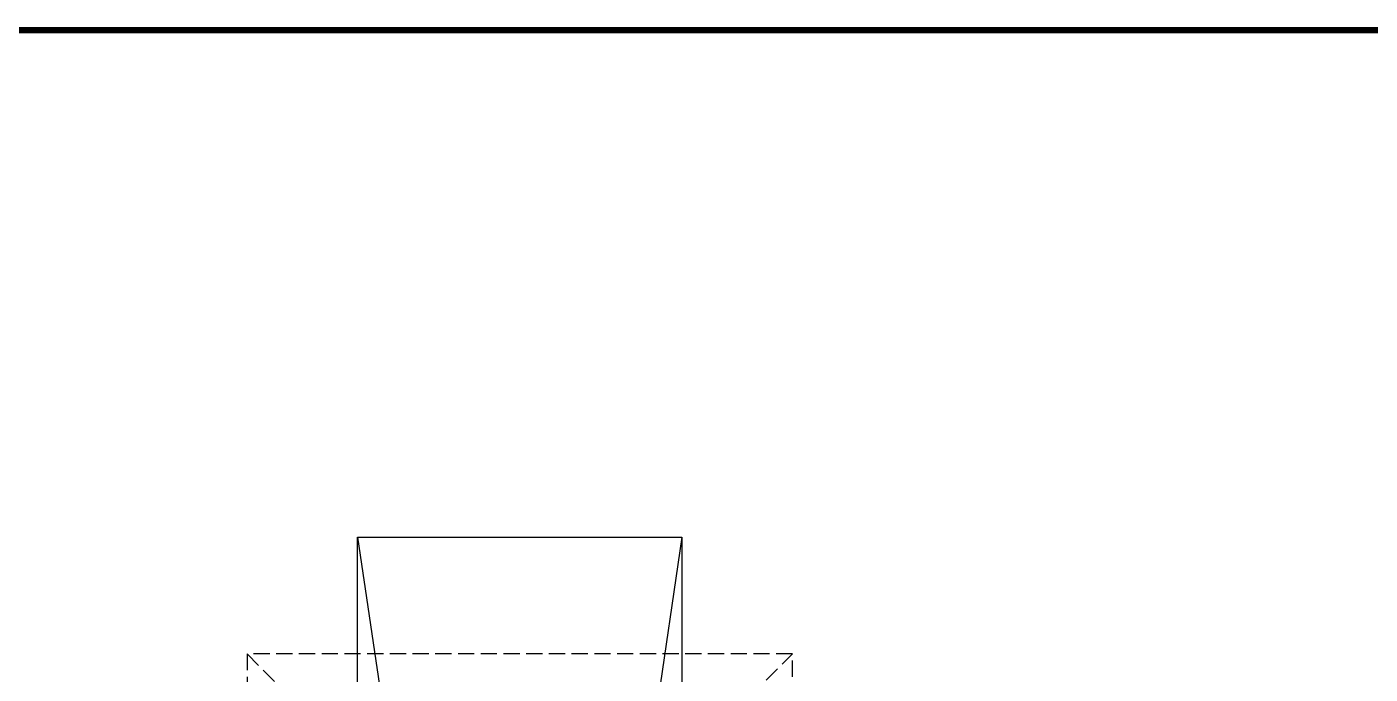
# Model space of a CAD drawing. Extents: x 3774419 to 4775970, y -926964 to 2266.
# Drawn here: x 4542180 to 4562872, y -759572 to -749604 of the extents above; entities that cross this region are included whole.
import ezdxf

# ---------------------------------------------------------------- set-up
doc = ezdxf.new("R2010")
doc.units = 0
doc.header["$LTSCALE"] = 1000
doc.header["$MEASUREMENT"] = 0
doc.linetypes.add('DASH', pattern=[0.35, 0.25, -0.1])
doc.layers.get('0').update_dxf_attribs({"linetype": 'CONTINUOUS'})
for name, color, linetype in [('!!电气', 1, 'CONTINUOUS'), ('A-EQPM-MECH', 191, 'CONTINUOUS'), ('卫生间', 6, 'CONTINUOUS')]:
    doc.layers.add(name, color=color, linetype=linetype)
doc.layers.add('图框', color=147, linetype='CONTINUOUS', lineweight=20)

# ---------------------------------------------------------------- blocks, each defined once
blk = doc.blocks.new('A$C148B7D8E')
at = {"layer": '卫生间', "color": 252, "linetype": 'DASH'}
for p, q in [((7700, 15400), (8600, 14500)), ((15200, 14500), (16100, 15400))]:
    blk.add_line(p, q, dxfattribs=at)
blk.add_lwpolyline([(16100, 14000), (16100, 15400), (7700, 15400), (7700, 10800), (7300, 10800), (7300, 10000), (900, 10000), (900, 9000), (-900, 9000), (-900, -900), (1750, -900), (1750, -2100), (23450, -2100), (23450, -900), (25100, -900)], dxfattribs=at)
blk = doc.blocks.new('A$C66B635E3')
at = {"layer": 'A-EQPM-MECH', "color": 252}
for points in [[(9300, 15600), (9300, 18300), (14300, 18300), (14300, 15600)], [(9300, 18300), (9700, 15600)], [(14300, 18300), (13900, 15600)]]:
    blk.add_lwpolyline(points, dxfattribs=at)
at = {"color": 252}
blk.add_blockref('A$C148B7D8E', (-100, 1100), dxfattribs=at)

msp = doc.modelspace()

# ---------------------------------------------------------------- linework, layer by layer
at = {"layer": '图框', "const_width": 100}
msp.add_lwpolyline([(4606769.6, -807053.6), (4606769.6, -749653.6), (4526169.6, -749653.6), (4526169.6, -807053.6)], close=True, dxfattribs=at)
msp.add_lwpolyline([(4606769.6, -807053.6), (4606769.6, -749653.6), (4526169.6, -749653.6), (4526169.6, -807053.6)], close=True, dxfattribs=at)

# ---------------------------------------------------------------- block references
at = {"layer": '!!电气'}
msp.add_blockref('A$C66B635E3', (4537972, -775762.1), dxfattribs=at)

doc.saveas('drawing.dxf')
